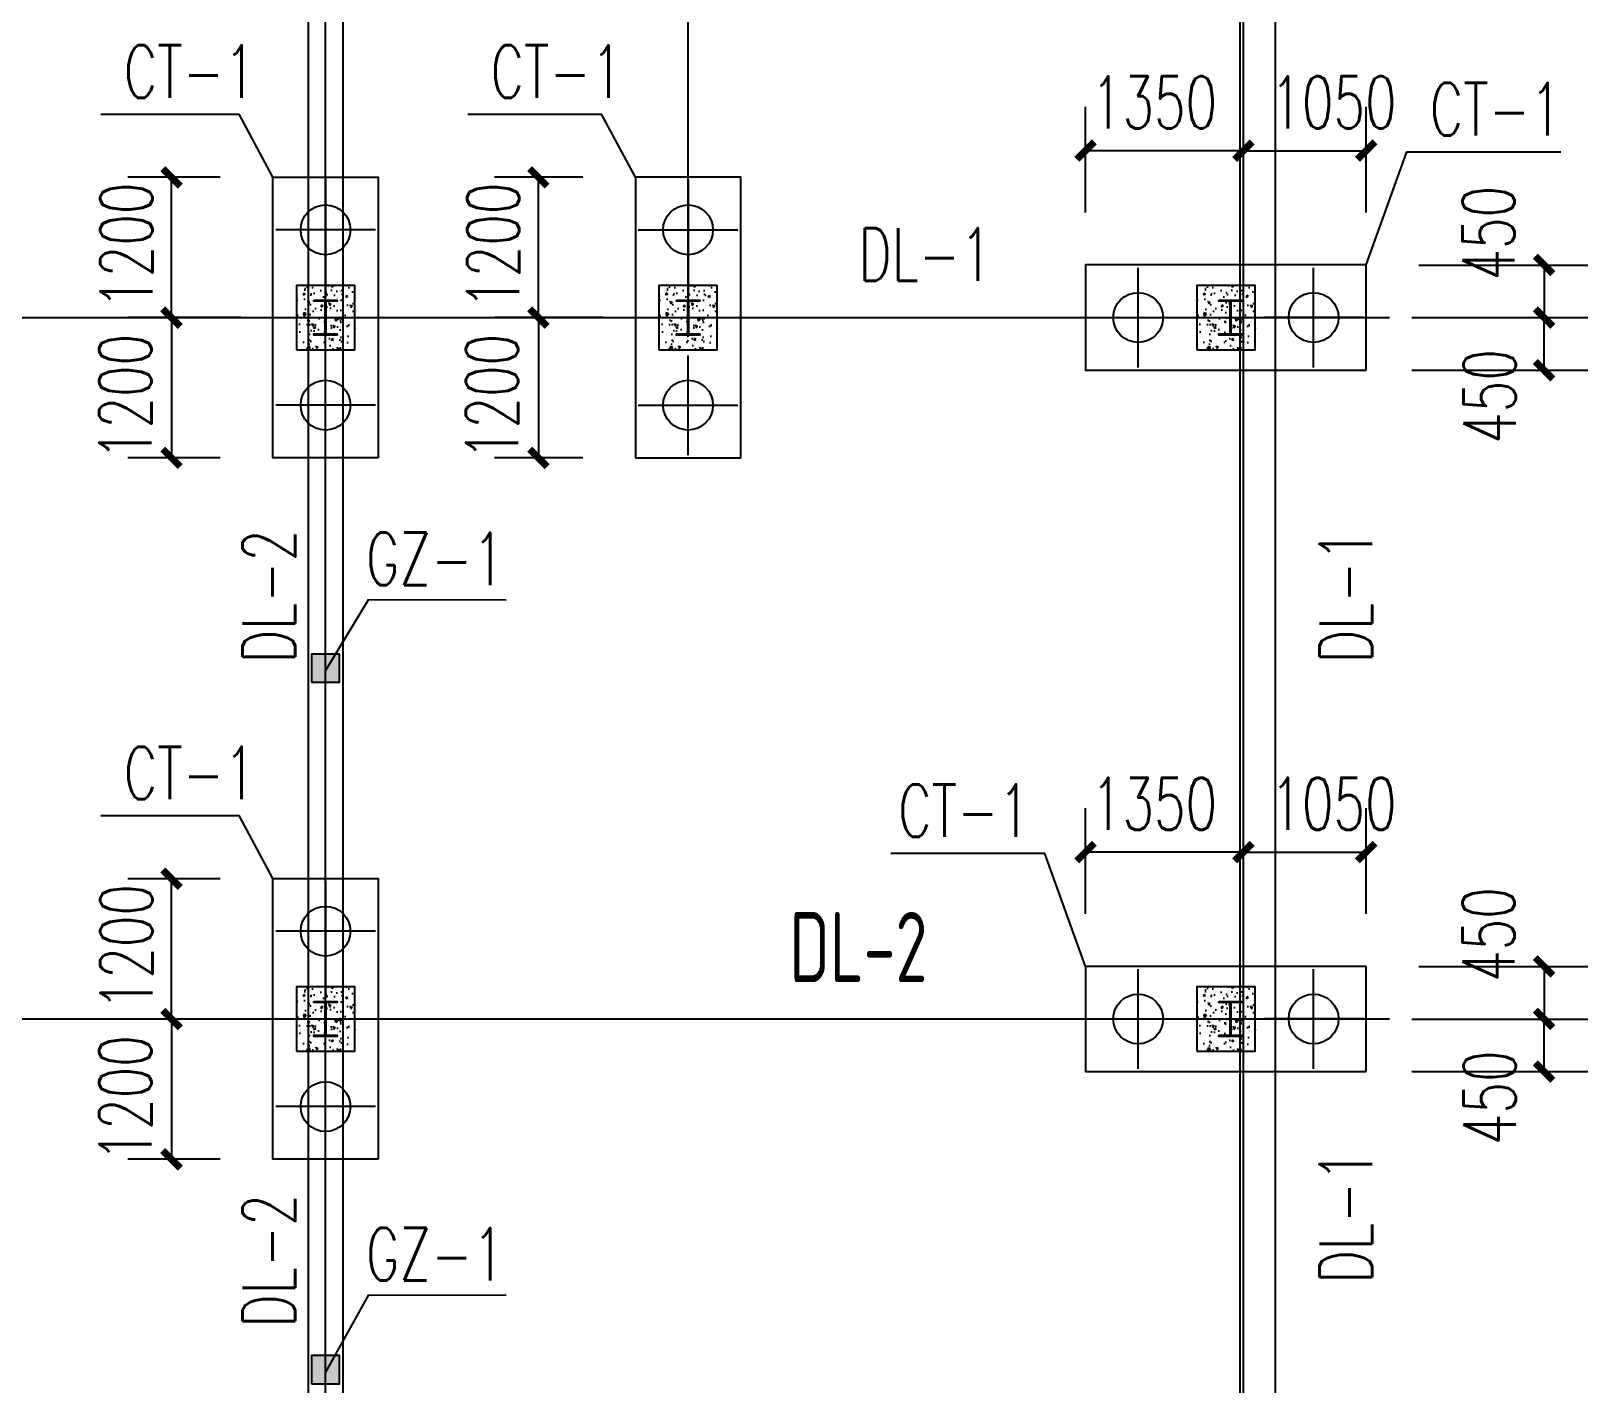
# Model space of a CAD drawing. Extents: x 180850 to 1400258, y 48356 to 327067.
# Drawn here: x 359660 to 372974, y 195061 to 206633 of the extents above; entities that cross this region are included whole.
import ezdxf

# ---------------------------------------------------------------- set-up
doc = ezdxf.new("R2010")
doc.units = 0
doc.header["$LTSCALE"] = 1000
for name, color, linetype in [('AXIS', 3, 'Continuous'), ('DIM_LEAD', 3, 'Continuous'), ('DOTE', 1, 'Continuous'), ('GZ', 50, 'Continuous'), ('NUM', 7, 'Continuous'), ('PUB_HATCH', 8, 'Continuous'), ('YCX', 90, 'Continuous'), ('承台', 2, 'Continuous'), ('桩', 201, 'Continuous')]:
    doc.layers.add(name, color=color, linetype=linetype)
doc.styles.add('_TCH_DIM_T3', font='SIMPLEX', dxfattribs={"width": 0.705882, "bigfont": 'GBCBIG'})
doc.styles.add('TSSD_Norm', font='tssdeng.shx', dxfattribs={"bigfont": 'hztxt.shx'})
doc.dimstyles.new('TCH_150_1', dxfattribs={"dimtxt": 446.25, "dimasz": 150, "dimexe": 375, "dimexo": 450, "dimgap": 189.375, "dimtad": 1, "dimdec": 0, "dimzin": 0, "dimdsep": 46, "dimtxsty": '_TCH_DIM_T3', "dimblk": 'ARCHTICK', "dimcen": 0.09, "dimclrd": 256, "dimclre": 256, "dimclrt": 7, "dimazin": 2, "dimtfac": 1, "dimtdec": 0, "dimtix": 1, "dimtmove": 2, "dimatfit": 3, "dimfxl": 1, "dimtolj": 1, "dimtzin": 0, "dimarcsym": 0})

# ---------------------------------------------------------------- blocks, each defined once
blk = doc.blocks.new('A$C33B20A31')
at = {"layer": 'GZ'}
for points in [[(41550, 29900), (41750, 29900), (41750, 29890), (41657, 29890), (41653, 29885), (41653, 29615), (41657, 29610), (41750, 29610), (41750, 29600), (41550, 29600), (41550, 29610), (41643, 29610), (41647, 29615), (41647, 29885), (41643, 29890), (41550, 29890), (41550, 29900)], [(44650, 29900), (44850, 29900), (44850, 29890), (44757, 29890), (44753, 29885), (44753, 29615), (44757, 29610), (44850, 29610), (44850, 29600), (44650, 29600), (44650, 29610), (44743, 29610), (44747, 29615), (44747, 29885), (44743, 29890), (44650, 29890), (44650, 29900)], [(49290, 29900), (49490, 29900), (49490, 29890), (49397, 29890), (49393, 29885), (49393, 29615), (49397, 29610), (49490, 29610), (49490, 29600), (49290, 29600), (49290, 29610), (49383, 29610), (49387, 29615), (49387, 29885), (49383, 29890), (49290, 29890), (49290, 29900)], [(41550, 23900), (41750, 23900), (41750, 23890), (41657, 23890), (41653, 23885), (41653, 23615), (41657, 23610), (41750, 23610), (41750, 23600), (41550, 23600), (41550, 23610), (41643, 23610), (41647, 23615), (41647, 23885), (41643, 23890), (41550, 23890), (41550, 23900)], [(49290, 23900), (49490, 23900), (49490, 23890), (49397, 23890), (49393, 23885), (49393, 23615), (49397, 23610), (49490, 23610), (49490, 23600), (49290, 23600), (49290, 23610), (49383, 23610), (49387, 23615), (49387, 23885), (49383, 23890), (49290, 23890), (49290, 23900)]]:
    blk.add_lwpolyline(points, close=True, dxfattribs=at)
blk = doc.blocks.new('_ArchTick')
at = {"color": 0, "linetype": 'ByBlock', "const_width": 0.4}
blk.add_lwpolyline([(-0.5, -0.5), (0.5, 0.5)], dxfattribs=at)
blk = doc.blocks.new('*D1059')
at = {"layer": 'AXIS', "linetype": 'ByBlock', "lineweight": -2, "transparency": 16777216}
for p, q in [((371528, 198632), (372974, 198632)), ((372599, 198632), (372599, 198182)), ((371528, 198182), (372974, 198182))]:
    blk.add_line(p, q, dxfattribs=at)
at = {"layer": 'Defpoints', "color": 0, "linetype": 'ByBlock', "transparency": 16777216}
for p in [(371078, 198632), (371078, 198182), (372599, 198182)]:
    blk.add_point(p, dxfattribs=at)
at = {"layer": 'AXIS', "linetype": 'ByBlock', "lineweight": -2, "transparency": 16777216, "xscale": 150, "yscale": 150, "zscale": 150}
for p, rotation in [((372599, 198632), 90), ((372599, 198182), 270)]:
    blk.add_blockref('_ArchTick', p, dxfattribs=dict(at, rotation=rotation))
at = {"layer": 'AXIS', "color": 7, "linetype": 'ByBlock', "transparency": 16777216, "insert": (372124, 198904), "char_height": 446.2, "attachment_point": 5, "rotation": 90, "style": '_TCH_DIM_T3'}
blk.add_mtext('\\A1;450', dxfattribs=at)
blk = doc.blocks.new('*D1060')
at = {"layer": 'AXIS', "linetype": 'ByBlock', "lineweight": -2, "transparency": 16777216}
for p, q in [((370028, 199082), (370028, 199985)), ((371078, 199082), (371078, 199985)), ((370028, 199610), (371078, 199610))]:
    blk.add_line(p, q, dxfattribs=at)
at = {"layer": 'Defpoints', "color": 0, "linetype": 'ByBlock', "transparency": 16777216}
for p in [(371078, 199610), (370028, 198632), (371078, 198632)]:
    blk.add_point(p, dxfattribs=at)
at = {"layer": 'AXIS', "linetype": 'ByBlock', "lineweight": -2, "transparency": 16777216, "xscale": 150, "yscale": 150, "zscale": 150, "rotation": 180}
blk.add_blockref('_ArchTick', (370028, 199610), dxfattribs=at)
at = {"layer": 'AXIS', "linetype": 'ByBlock', "lineweight": -2, "transparency": 16777216, "xscale": 150, "yscale": 150, "zscale": 150}
blk.add_blockref('_ArchTick', (371078, 199610), dxfattribs=at)
at = {"layer": 'AXIS', "color": 7, "linetype": 'ByBlock', "transparency": 16777216, "insert": (370798, 200023), "char_height": 446.2, "attachment_point": 5, "style": '_TCH_DIM_T3'}
blk.add_mtext('\\A1;1050', dxfattribs=at)
blk = doc.blocks.new('*D1061')
at = {"layer": 'AXIS', "linetype": 'ByBlock', "lineweight": -2, "transparency": 16777216}
for p, q in [((368678, 199082), (368678, 199985)), ((370028, 199082), (370028, 199985)), ((370028, 199610), (368678, 199610))]:
    blk.add_line(p, q, dxfattribs=at)
at = {"layer": 'Defpoints', "color": 0, "linetype": 'ByBlock', "transparency": 16777216}
for p in [(368678, 199610), (368678, 198632), (370028, 198632)]:
    blk.add_point(p, dxfattribs=at)
at = {"layer": 'AXIS', "linetype": 'ByBlock', "lineweight": -2, "transparency": 16777216, "xscale": 150, "yscale": 150, "zscale": 150, "rotation": 180}
blk.add_blockref('_ArchTick', (368678, 199610), dxfattribs=at)
at = {"layer": 'AXIS', "linetype": 'ByBlock', "lineweight": -2, "transparency": 16777216, "xscale": 150, "yscale": 150, "zscale": 150}
blk.add_blockref('_ArchTick', (370028, 199610), dxfattribs=at)
at = {"layer": 'AXIS', "color": 7, "linetype": 'ByBlock', "transparency": 16777216, "insert": (369263, 200023), "char_height": 446.2, "attachment_point": 5, "style": '_TCH_DIM_T3'}
blk.add_mtext('\\A1;1350', dxfattribs=at)
blk = doc.blocks.new('*D1062')
at = {"layer": 'AXIS', "linetype": 'ByBlock', "lineweight": -2, "transparency": 16777216}
for p, q in [((371467, 198182), (372974, 198182)), ((372599, 197732), (372599, 198182)), ((371467, 197732), (372974, 197732))]:
    blk.add_line(p, q, dxfattribs=at)
at = {"layer": 'Defpoints', "color": 0, "linetype": 'ByBlock', "transparency": 16777216}
for p in [(371017, 198182), (372599, 198182), (371017, 197732)]:
    blk.add_point(p, dxfattribs=at)
at = {"layer": 'AXIS', "linetype": 'ByBlock', "lineweight": -2, "transparency": 16777216, "xscale": 150, "yscale": 150, "zscale": 150}
for p, rotation in [((372599, 198182), 90), ((372599, 197732), 270)]:
    blk.add_blockref('_ArchTick', p, dxfattribs=dict(at, rotation=rotation))
at = {"layer": 'AXIS', "color": 7, "linetype": 'ByBlock', "transparency": 16777216, "insert": (372134, 197508), "char_height": 446.2, "attachment_point": 5, "rotation": 90, "style": '_TCH_DIM_T3'}
blk.add_mtext('\\A1;450', dxfattribs=at)
blk = doc.blocks.new('*D1063')
at = {"layer": 'AXIS', "linetype": 'ByBlock', "lineweight": -2, "transparency": 16777216}
for p, q in [((371528, 204632), (372974, 204632)), ((372599, 204632), (372599, 204182)), ((371528, 204182), (372974, 204182))]:
    blk.add_line(p, q, dxfattribs=at)
at = {"layer": 'Defpoints', "color": 0, "linetype": 'ByBlock', "transparency": 16777216}
for p in [(371078, 204632), (371078, 204182), (372599, 204182)]:
    blk.add_point(p, dxfattribs=at)
at = {"layer": 'AXIS', "linetype": 'ByBlock', "lineweight": -2, "transparency": 16777216, "xscale": 150, "yscale": 150, "zscale": 150}
for p, rotation in [((372599, 204632), 90), ((372599, 204182), 270)]:
    blk.add_blockref('_ArchTick', p, dxfattribs=dict(at, rotation=rotation))
at = {"layer": 'AXIS', "color": 7, "linetype": 'ByBlock', "transparency": 16777216, "insert": (372124, 204904), "char_height": 446.2, "attachment_point": 5, "rotation": 90, "style": '_TCH_DIM_T3'}
blk.add_mtext('\\A1;450', dxfattribs=at)
blk = doc.blocks.new('*D1064')
at = {"layer": 'AXIS', "linetype": 'ByBlock', "lineweight": -2, "transparency": 16777216}
for p, q in [((370028, 205082), (370028, 205985)), ((371078, 205082), (371078, 205985)), ((370028, 205610), (371078, 205610))]:
    blk.add_line(p, q, dxfattribs=at)
at = {"layer": 'Defpoints', "color": 0, "linetype": 'ByBlock', "transparency": 16777216}
for p in [(371078, 205610), (370028, 204632), (371078, 204632)]:
    blk.add_point(p, dxfattribs=at)
at = {"layer": 'AXIS', "linetype": 'ByBlock', "lineweight": -2, "transparency": 16777216, "xscale": 150, "yscale": 150, "zscale": 150, "rotation": 180}
blk.add_blockref('_ArchTick', (370028, 205610), dxfattribs=at)
at = {"layer": 'AXIS', "linetype": 'ByBlock', "lineweight": -2, "transparency": 16777216, "xscale": 150, "yscale": 150, "zscale": 150}
blk.add_blockref('_ArchTick', (371078, 205610), dxfattribs=at)
at = {"layer": 'AXIS', "color": 7, "linetype": 'ByBlock', "transparency": 16777216, "insert": (370798, 206023), "char_height": 446.2, "attachment_point": 5, "style": '_TCH_DIM_T3'}
blk.add_mtext('\\A1;1050', dxfattribs=at)
blk = doc.blocks.new('*D1065')
at = {"layer": 'AXIS', "linetype": 'ByBlock', "lineweight": -2, "transparency": 16777216}
for p, q in [((368678, 205082), (368678, 205985)), ((370028, 205082), (370028, 205985)), ((370028, 205610), (368678, 205610))]:
    blk.add_line(p, q, dxfattribs=at)
at = {"layer": 'Defpoints', "color": 0, "linetype": 'ByBlock', "transparency": 16777216}
for p in [(368678, 205610), (368678, 204632), (370028, 204632)]:
    blk.add_point(p, dxfattribs=at)
at = {"layer": 'AXIS', "linetype": 'ByBlock', "lineweight": -2, "transparency": 16777216, "xscale": 150, "yscale": 150, "zscale": 150, "rotation": 180}
blk.add_blockref('_ArchTick', (368678, 205610), dxfattribs=at)
at = {"layer": 'AXIS', "linetype": 'ByBlock', "lineweight": -2, "transparency": 16777216, "xscale": 150, "yscale": 150, "zscale": 150}
blk.add_blockref('_ArchTick', (370028, 205610), dxfattribs=at)
at = {"layer": 'AXIS', "color": 7, "linetype": 'ByBlock', "transparency": 16777216, "insert": (369263, 206023), "char_height": 446.2, "attachment_point": 5, "style": '_TCH_DIM_T3'}
blk.add_mtext('\\A1;1350', dxfattribs=at)
blk = doc.blocks.new('*D1066')
at = {"layer": 'AXIS', "linetype": 'ByBlock', "lineweight": -2, "transparency": 16777216}
for p, q in [((371467, 204182), (372974, 204182)), ((372599, 203732), (372599, 204182)), ((371467, 203732), (372974, 203732))]:
    blk.add_line(p, q, dxfattribs=at)
at = {"layer": 'Defpoints', "color": 0, "linetype": 'ByBlock', "transparency": 16777216}
for p in [(371017, 204182), (372599, 204182), (371017, 203732)]:
    blk.add_point(p, dxfattribs=at)
at = {"layer": 'AXIS', "linetype": 'ByBlock', "lineweight": -2, "transparency": 16777216, "xscale": 150, "yscale": 150, "zscale": 150}
for p, rotation in [((372599, 204182), 90), ((372599, 203732), 270)]:
    blk.add_blockref('_ArchTick', p, dxfattribs=dict(at, rotation=rotation))
at = {"layer": 'AXIS', "color": 7, "linetype": 'ByBlock', "transparency": 16777216, "insert": (372134, 203508), "char_height": 446.2, "attachment_point": 5, "rotation": 90, "style": '_TCH_DIM_T3'}
blk.add_mtext('\\A1;450', dxfattribs=at)
blk = doc.blocks.new('*D1087')
at = {"layer": 'AXIS', "linetype": 'ByBlock', "lineweight": -2, "transparency": 16777216}
for p, q in [((361453, 204182), (360486, 204182)), ((360861, 204182), (360861, 202982)), ((361278, 202982), (360486, 202982))]:
    blk.add_line(p, q, dxfattribs=at)
at = {"layer": 'Defpoints', "color": 0, "linetype": 'ByBlock', "transparency": 16777216}
for p in [(361903, 204182), (360861, 202982), (361728, 202982)]:
    blk.add_point(p, dxfattribs=at)
at = {"layer": 'AXIS', "linetype": 'ByBlock', "lineweight": -2, "transparency": 16777216, "xscale": 150, "yscale": 150, "zscale": 150}
for p, rotation in [((360861, 204182), 90), ((360861, 202982), 270)]:
    blk.add_blockref('_ArchTick', p, dxfattribs=dict(at, rotation=rotation))
at = {"layer": 'AXIS', "color": 7, "linetype": 'ByBlock', "transparency": 16777216, "insert": (360465, 203503), "char_height": 446.2, "attachment_point": 5, "rotation": 90, "style": '_TCH_DIM_T3'}
blk.add_mtext('\\A1;1200', dxfattribs=at)
blk = doc.blocks.new('*D1088')
at = {"layer": 'AXIS', "linetype": 'ByBlock', "lineweight": -2, "transparency": 16777216}
for p, q in [((361278, 205382), (360486, 205382)), ((360861, 204182), (360861, 205382)), ((361453, 204182), (360486, 204182))]:
    blk.add_line(p, q, dxfattribs=at)
at = {"layer": 'Defpoints', "color": 0, "linetype": 'ByBlock', "transparency": 16777216}
for p in [(360861, 205382), (361728, 205382), (361903, 204182)]:
    blk.add_point(p, dxfattribs=at)
at = {"layer": 'AXIS', "linetype": 'ByBlock', "lineweight": -2, "transparency": 16777216, "xscale": 150, "yscale": 150, "zscale": 150}
for p, rotation in [((360861, 205382), 90), ((360861, 204182), 270)]:
    blk.add_blockref('_ArchTick', p, dxfattribs=dict(at, rotation=rotation))
at = {"layer": 'AXIS', "color": 7, "linetype": 'ByBlock', "transparency": 16777216, "insert": (360474, 204797), "char_height": 446.2, "attachment_point": 5, "rotation": 90, "style": '_TCH_DIM_T3'}
blk.add_mtext('\\A1;1200', dxfattribs=at)
blk = doc.blocks.new('*D1089')
at = {"layer": 'AXIS', "linetype": 'ByBlock', "lineweight": -2, "transparency": 16777216}
for p, q in [((364553, 204182), (363623, 204182)), ((363998, 204182), (363998, 202982)), ((364378, 202982), (363623, 202982))]:
    blk.add_line(p, q, dxfattribs=at)
at = {"layer": 'Defpoints', "color": 0, "linetype": 'ByBlock', "transparency": 16777216}
for p in [(365003, 204182), (363998, 202982), (364828, 202982)]:
    blk.add_point(p, dxfattribs=at)
at = {"layer": 'AXIS', "linetype": 'ByBlock', "lineweight": -2, "transparency": 16777216, "xscale": 150, "yscale": 150, "zscale": 150}
for p, rotation in [((363998, 204182), 90), ((363998, 202982), 270)]:
    blk.add_blockref('_ArchTick', p, dxfattribs=dict(at, rotation=rotation))
at = {"layer": 'AXIS', "color": 7, "linetype": 'ByBlock', "transparency": 16777216, "insert": (363602, 203503), "char_height": 446.2, "attachment_point": 5, "rotation": 90, "style": '_TCH_DIM_T3'}
blk.add_mtext('\\A1;1200', dxfattribs=at)
blk = doc.blocks.new('*D1090')
at = {"layer": 'AXIS', "linetype": 'ByBlock', "lineweight": -2, "transparency": 16777216}
for p, q in [((364378, 205382), (363623, 205382)), ((363998, 204182), (363998, 205382)), ((364553, 204182), (363623, 204182))]:
    blk.add_line(p, q, dxfattribs=at)
at = {"layer": 'Defpoints', "color": 0, "linetype": 'ByBlock', "transparency": 16777216}
for p in [(363998, 205382), (364828, 205382), (365003, 204182)]:
    blk.add_point(p, dxfattribs=at)
at = {"layer": 'AXIS', "linetype": 'ByBlock', "lineweight": -2, "transparency": 16777216, "xscale": 150, "yscale": 150, "zscale": 150}
for p, rotation in [((363998, 205382), 90), ((363998, 204182), 270)]:
    blk.add_blockref('_ArchTick', p, dxfattribs=dict(at, rotation=rotation))
at = {"layer": 'AXIS', "color": 7, "linetype": 'ByBlock', "transparency": 16777216, "insert": (363611, 204797), "char_height": 446.2, "attachment_point": 5, "rotation": 90, "style": '_TCH_DIM_T3'}
blk.add_mtext('\\A1;1200', dxfattribs=at)
blk = doc.blocks.new('*D1103')
at = {"layer": 'AXIS', "linetype": 'ByBlock', "lineweight": -2, "transparency": 16777216}
for p, q in [((361453, 198182), (360486, 198182)), ((360861, 198182), (360861, 196982)), ((361278, 196982), (360486, 196982))]:
    blk.add_line(p, q, dxfattribs=at)
at = {"layer": 'Defpoints', "color": 0, "linetype": 'ByBlock', "transparency": 16777216}
for p in [(361903, 198182), (360861, 196982), (361728, 196982)]:
    blk.add_point(p, dxfattribs=at)
at = {"layer": 'AXIS', "linetype": 'ByBlock', "lineweight": -2, "transparency": 16777216, "xscale": 150, "yscale": 150, "zscale": 150}
for p, rotation in [((360861, 198182), 90), ((360861, 196982), 270)]:
    blk.add_blockref('_ArchTick', p, dxfattribs=dict(at, rotation=rotation))
at = {"layer": 'AXIS', "color": 7, "linetype": 'ByBlock', "transparency": 16777216, "insert": (360465, 197503), "char_height": 446.2, "attachment_point": 5, "rotation": 90, "style": '_TCH_DIM_T3'}
blk.add_mtext('\\A1;1200', dxfattribs=at)
blk = doc.blocks.new('*D1104')
at = {"layer": 'AXIS', "linetype": 'ByBlock', "lineweight": -2, "transparency": 16777216}
for p, q in [((361278, 199382), (360486, 199382)), ((360861, 198182), (360861, 199382)), ((361453, 198182), (360486, 198182))]:
    blk.add_line(p, q, dxfattribs=at)
at = {"layer": 'Defpoints', "color": 0, "linetype": 'ByBlock', "transparency": 16777216}
for p in [(360861, 199382), (361728, 199382), (361903, 198182)]:
    blk.add_point(p, dxfattribs=at)
at = {"layer": 'AXIS', "linetype": 'ByBlock', "lineweight": -2, "transparency": 16777216, "xscale": 150, "yscale": 150, "zscale": 150}
for p, rotation in [((360861, 199382), 90), ((360861, 198182), 270)]:
    blk.add_blockref('_ArchTick', p, dxfattribs=dict(at, rotation=rotation))
at = {"layer": 'AXIS', "color": 7, "linetype": 'ByBlock', "transparency": 16777216, "insert": (360474, 198797), "char_height": 446.2, "attachment_point": 5, "rotation": 90, "style": '_TCH_DIM_T3'}
blk.add_mtext('\\A1;1200', dxfattribs=at)

msp = doc.modelspace()

# ---------------------------------------------------------------- hatches: boundary and pattern name
h = msp.add_hatch(color=256)
h.dxf.hatch_style = 1
h.paths.add_polyline_path([(362298.16, 201302.35), (362058.16, 201302.35), (362058.16, 201062.35), (362298.16, 201062.35)])
h = msp.add_hatch(color=256)
h.dxf.hatch_style = 1
h.paths.add_polyline_path([(362298.16, 195302.35), (362058.16, 195302.35), (362058.16, 195062.35), (362298.16, 195062.35)])
at = {"layer": 'PUB_HATCH', "linetype": 'ByBlock', "ltscale": 0.1}
h = msp.add_hatch(dxfattribs=at)
h.set_pattern_fill('AR-CONC', color=8, scale=100, angle=180)
h.set_pattern_definition([(230, (2303257.47, 930171.05), (-182.184669, 15.939086), [19.05, -209.55]), (175, (2303257.47, 930171.05), (35.242826, -191.056643), [15.24, -167.64]), (280.451, (2303242.29, 930172.37), (-146.942502, -175.116688), [16.19, -178.09]), (226.1842, (2303257.47, 930120.25), (-271.07904, 42.042328), [28.575, -314.325]), (276.6356, (2303234.88, 930123.75), (-237.404234, -247.425556), [24.285, -267.135]), (171.184, (2303257.47, 930120.25), (-237.404606, -247.425118), [22.86, -251.46]), (201, (2303232.07, 930132.95), (-151.61488, 102.265519), [19.05, -209.55]), (146, (2303232.07, 930132.95), (-61.802028, -184.187966), [15.24, -167.64]), (251.4514, (2303219.43, 930141.47), (-213.416491, -81.922858), [16.19, -178.09]), (217.5, (2303257.47, 930171.046), (-3.0886033, -84.5550389), [0, -165.608, 0, -170.18, 0, -168.275]), (187.5, (2303257.47, 930171.05), (-66.8196625, -100.180575), [0, -97.028, 0, -161.798, 0, -64.135]), (147.5, (2303314.11, 930171.046), (-135.5905952, 5.728744), [0, -63.5, 0, -198.12, 0, -262.89]), (137.5, (2303339.51, 930171.05), (-148.1291814, -25.426491), [0, -82.55, 0, -131.572, 0, -186.69])])
h.paths.add_polyline_path([(361928.29, 204457.33), (362428.29, 204457.33), (362428.29, 203907.33), (361928.29, 203907.33)])
h = msp.add_hatch(dxfattribs=at)
h.set_pattern_fill('AR-CONC', color=8, scale=100, angle=180)
h.set_pattern_definition([(230, (2306357.47, 930171.05), (-182.184669, 15.939086), [19.05, -209.55]), (175, (2306357.47, 930171.05), (35.242826, -191.056643), [15.24, -167.64]), (280.451, (2306342.29, 930172.37), (-146.942502, -175.116688), [16.19, -178.09]), (226.1842, (2306357.47, 930120.25), (-271.07904, 42.042328), [28.575, -314.325]), (276.6356, (2306334.88, 930123.75), (-237.404234, -247.425556), [24.285, -267.135]), (171.184, (2306357.47, 930120.25), (-237.404606, -247.425118), [22.86, -251.46]), (201, (2306332.07, 930132.95), (-151.61488, 102.265519), [19.05, -209.55]), (146, (2306332.07, 930132.95), (-61.802028, -184.187966), [15.24, -167.64]), (251.4514, (2306319.44, 930141.47), (-213.416491, -81.922858), [16.19, -178.09]), (217.5, (2306357.47, 930171.046), (-3.0886033, -84.5550389), [0, -165.608, 0, -170.18, 0, -168.275]), (187.5, (2306357.47, 930171.05), (-66.8196625, -100.180575), [0, -97.028, 0, -161.798, 0, -64.135]), (147.5, (2306414.11, 930171.046), (-135.5905952, 5.728744), [0, -63.5, 0, -198.12, 0, -262.89]), (137.5, (2306439.51, 930171.05), (-148.1291814, -25.426491), [0, -82.55, 0, -131.572, 0, -186.69])])
h.paths.add_polyline_path([(365028.29, 204457.33), (365528.29, 204457.33), (365528.29, 203907.33), (365028.29, 203907.33)])
h = msp.add_hatch(dxfattribs=at)
h.set_pattern_fill('AR-CONC', color=8, scale=100, angle=180)
h.set_pattern_definition([(230, (2310957.34, 930171.05), (-182.184669, 15.939086), [19.05, -209.55]), (175, (2310957.34, 930171.05), (35.242826, -191.056643), [15.24, -167.64]), (280.451, (2310942.16, 930172.37), (-146.942502, -175.116688), [16.19, -178.09]), (226.1842, (2310957.34, 930120.25), (-271.07904, 42.042328), [28.575, -314.325]), (276.6356, (2310934.75, 930123.75), (-237.404234, -247.425556), [24.285, -267.135]), (171.184, (2310957.34, 930120.25), (-237.404606, -247.425118), [22.86, -251.46]), (201, (2310931.94, 930132.95), (-151.61488, 102.265519), [19.05, -209.55]), (146, (2310931.94, 930132.95), (-61.802028, -184.187966), [15.24, -167.64]), (251.4514, (2310919.3, 930141.47), (-213.416491, -81.922858), [16.19, -178.09]), (217.5, (2310957.34, 930171.046), (-3.0886033, -84.5550389), [0, -165.608, 0, -170.18, 0, -168.275]), (187.5, (2310957.34, 930171.05), (-66.8196625, -100.180575), [0, -97.028, 0, -161.798, 0, -64.135]), (147.5, (2311013.98, 930171.046), (-135.5905952, 5.728744), [0, -63.5, 0, -198.12, 0, -262.89]), (137.5, (2311039.38, 930171.05), (-148.1291814, -25.426491), [0, -82.55, 0, -131.572, 0, -186.69])])
h.paths.add_polyline_path([(369628.16, 204457.33), (370128.16, 204457.33), (370128.16, 203907.33), (369628.16, 203907.33)])
h = msp.add_hatch(dxfattribs=at)
h.set_pattern_fill('AR-CONC', color=8, scale=100, angle=180)
h.set_pattern_definition([(230, (2303257.47, 924171.05), (-182.184669, 15.939086), [19.05, -209.55]), (175, (2303257.47, 924171.05), (35.242826, -191.056643), [15.24, -167.64]), (280.451, (2303242.29, 924172.37), (-146.942502, -175.116688), [16.19, -178.09]), (226.1842, (2303257.47, 924120.25), (-271.07904, 42.042328), [28.575, -314.325]), (276.6356, (2303234.88, 924123.75), (-237.404234, -247.425556), [24.285, -267.135]), (171.184, (2303257.47, 924120.25), (-237.404606, -247.425118), [22.86, -251.46]), (201, (2303232.07, 924132.95), (-151.61488, 102.265519), [19.05, -209.55]), (146, (2303232.07, 924132.95), (-61.802028, -184.187966), [15.24, -167.64]), (251.4514, (2303219.43, 924141.47), (-213.416491, -81.922858), [16.19, -178.09]), (217.5, (2303257.47, 924171.046), (-3.0886033, -84.5550389), [0, -165.608, 0, -170.18, 0, -168.275]), (187.5, (2303257.47, 924171.05), (-66.8196625, -100.180575), [0, -97.028, 0, -161.798, 0, -64.135]), (147.5, (2303314.11, 924171.046), (-135.5905952, 5.728744), [0, -63.5, 0, -198.12, 0, -262.89]), (137.5, (2303339.51, 924171.05), (-148.1291814, -25.426491), [0, -82.55, 0, -131.572, 0, -186.69])])
h.paths.add_polyline_path([(361928.29, 198457.33), (362428.29, 198457.33), (362428.29, 197907.33), (361928.29, 197907.33)])
h = msp.add_hatch(dxfattribs=at)
h.set_pattern_fill('AR-CONC', color=8, scale=100, angle=180)
h.set_pattern_definition([(230, (2310957.34, 924171.05), (-182.184669, 15.939086), [19.05, -209.55]), (175, (2310957.34, 924171.05), (35.242826, -191.056643), [15.24, -167.64]), (280.451, (2310942.16, 924172.37), (-146.942502, -175.116688), [16.19, -178.09]), (226.1842, (2310957.34, 924120.25), (-271.07904, 42.042328), [28.575, -314.325]), (276.6356, (2310934.75, 924123.75), (-237.404234, -247.425556), [24.285, -267.135]), (171.184, (2310957.34, 924120.25), (-237.404606, -247.425118), [22.86, -251.46]), (201, (2310931.94, 924132.95), (-151.61488, 102.265519), [19.05, -209.55]), (146, (2310931.94, 924132.95), (-61.802028, -184.187966), [15.24, -167.64]), (251.4514, (2310919.3, 924141.47), (-213.416491, -81.922858), [16.19, -178.09]), (217.5, (2310957.34, 924171.046), (-3.0886033, -84.5550389), [0, -165.608, 0, -170.18, 0, -168.275]), (187.5, (2310957.34, 924171.05), (-66.8196625, -100.180575), [0, -97.028, 0, -161.798, 0, -64.135]), (147.5, (2311013.98, 924171.046), (-135.5905952, 5.728744), [0, -63.5, 0, -198.12, 0, -262.89]), (137.5, (2311039.38, 924171.05), (-148.1291814, -25.426491), [0, -82.55, 0, -131.572, 0, -186.69])])
h.paths.add_polyline_path([(369628.16, 198457.33), (370128.16, 198457.33), (370128.16, 197907.33), (369628.16, 197907.33)])

# ---------------------------------------------------------------- linework, layer by layer
for points in [[(320258.16, 210202.35), (370298.16, 210202.35), (370298.16, 174162.35), (320258.16, 174162.35)], [(320558.16, 209902.35), (369998.16, 209902.35), (369998.16, 174462.35), (320558.16, 174462.35)], [(362028.16, 174982.18), (362328.16, 174982.18), (362328.16, 209902.35), (362028.16, 209902.35)], [(361928.29, 203907.33), (362428.29, 203907.33), (362428.29, 204457.33), (361928.29, 204457.33)], [(365028.29, 203907.33), (365528.29, 203907.33), (365528.29, 204457.33), (365028.29, 204457.33)], [(369628.16, 203907.33), (370128.16, 203907.33), (370128.16, 204457.33), (369628.16, 204457.33)], [(362058.16, 201062.35), (362298.16, 201062.35), (362298.16, 201302.35), (362058.16, 201302.35)], [(361928.29, 197907.33), (362428.29, 197907.33), (362428.29, 198457.33), (361928.29, 198457.33)], [(369628.16, 197907.33), (370128.16, 197907.33), (370128.16, 198457.33), (369628.16, 198457.33)], [(362058.16, 195062.35), (362298.16, 195062.35), (362298.16, 195302.35), (362058.16, 195302.35)]]:
    msp.add_lwpolyline(points, close=True)
at = {"layer": 'DIM_LEAD'}
for p, q in [((360256.67, 205921.62), (361438.01, 205921.62)), ((361728.14, 205382.48), (361438.01, 205921.62)), ((363393.51, 205921.62), (364538.06, 205921.62)), ((364828.19, 205382.48), (364538.06, 205921.62)), ((371078.03, 204632.35), (371426.07, 205599.02)), ((371426.07, 205599.02), (372742.3, 205599.02)), ((360256.67, 199921.62), (361438.01, 199921.62)), ((361728.14, 199382.48), (361438.01, 199921.62)), ((368330, 199599.02), (367013.77, 199599.02)), ((368678.03, 198632.35), (368330, 199599.02))]:
    msp.add_line(p, q, dxfattribs=at)
at = {"layer": 'DOTE'}
for p, q in [((362178.16, 173307.35), (362178.16, 211057.35)), ((370028.16, 173307.35), (370028.16, 211057.35)), ((365278.16, 204016.48), (365278.16, 209932.35)), ((319403.16, 204182.35), (371278.16, 204182.35)), ((319403.16, 198182.35), (371278.16, 198182.35))]:
    msp.add_line(p, q, dxfattribs=at)
at = {"layer": 'YCX'}
for p, q in [((362546.33, 201770.61), (362178.16, 201162.19)), ((362546.33, 201770.61), (363723.97, 201769.07)), ((362546.33, 195821.38), (362178.16, 195162.19)), ((362546.33, 195821.38), (363723.97, 195819.84))]:
    msp.add_line(p, q, dxfattribs=at)
at = {"layer": '承台'}
for points in [[(362628.14, 202982.48), (361728.14, 202982.48), (361728.14, 205382.48), (362628.14, 205382.48)], [(364828.19, 202982.48), (365728.19, 202982.48), (365728.19, 205382.48), (364828.19, 205382.48)], [(371078.03, 203732.35), (371078.03, 204632.35), (368678.03, 204632.35), (368678.03, 203732.35)], [(362628.14, 196982.48), (361728.14, 196982.48), (361728.14, 199382.48), (362628.14, 199382.48)], [(371078.03, 197732.35), (371078.03, 198632.35), (368678.03, 198632.35), (368678.03, 197732.35)]]:
    msp.add_lwpolyline(points, close=True, dxfattribs=at)
at = {"layer": '桩'}
for p, q in [((362178.16, 205358.48), (362178.16, 204356.48)), ((365278.16, 205358.48), (365278.16, 204356.48)), ((362604.16, 204932.48), (361752.16, 204932.48)), ((364852.16, 204932.48), (365704.16, 204932.48)), ((369128.03, 203756.33), (369128.03, 204608.33)), ((370628.03, 203756.33), (370628.03, 204608.33)), ((368702.03, 204182.33), (369704.03, 204182.33)), ((371054.03, 204182.33), (370202.03, 204182.33)), ((362178.16, 203006.48), (362178.16, 203858.48)), ((365278.16, 203006.48), (365278.16, 203858.48)), ((362604.16, 203432.48), (361752.16, 203432.48)), ((364852.16, 203432.48), (365704.16, 203432.48)), ((362178.16, 199358.48), (362178.16, 198356.48)), ((362604.16, 198932.48), (361752.16, 198932.48)), ((369128.03, 197756.33), (369128.03, 198608.33)), ((370628.03, 197756.33), (370628.03, 198608.33)), ((368702.03, 198182.33), (369704.03, 198182.33)), ((371054.03, 198182.33), (370202.03, 198182.33)), ((362178.16, 197006.48), (362178.16, 197858.48)), ((362604.16, 197432.48), (361752.16, 197432.48))]:
    msp.add_line(p, q, dxfattribs=at)
for centre in [(362178.16, 204932.48), (365278.16, 204932.48), (369128.03, 204182.33), (370628.03, 204182.33), (362178.16, 203432.48), (365278.16, 203432.48), (362178.16, 198932.48), (369128.03, 198182.33), (370628.03, 198182.33), (362178.16, 197432.48)]:
    msp.add_circle(centre, 213, dxfattribs=at)

# ---------------------------------------------------------------- block references
msp.add_blockref('A$C33B20A31', (320528.16, 174432.35))

# ---------------------------------------------------------------- texts
at = {"layer": 'NUM', "style": 'TSSD_Norm', "width": 0.7}
msp.add_text('DL-2', height=600, dxfattribs=at).set_placement((366145.37, 198497.79))
at = {"layer": 'YCX', "style": '_TCH_DIM_T3', "width": 0.705882}
for s, p in [('CT-1', (360452.44, 206061.61)), ('CT-1', (363589.27, 206061.61)), ('CT-1', (371621.83, 205739.01)), ('GZ-1', (362523.28, 201893.56)), ('CT-1', (360452.44, 200061.61)), ('CT-1', (367075.41, 199739.01)), ('GZ-1', (362523.28, 195944.33))]:
    msp.add_text(s, height=450, dxfattribs=at).set_placement(p)
at = {"layer": '承台', "color": 6, "style": '_TCH_DIM_T3', "width": 0.705882}
msp.add_text('DL-1', height=450, dxfattribs=at).set_placement((366734.48, 204497.79))
for s, p in [('DL-2', (361918.21, 201225.07)), ('DL-1', (371128.35, 201225.07)), ('DL-1', (371128.35, 195919.14)), ('DL-2', (361918.21, 195541.48))]:
    msp.add_text(s, height=450, rotation=90, dxfattribs=at).set_placement(p)

# ---------------------------------------------------------------- dimensions: what is measured, and where the dimension line sits
at = {"layer": 'AXIS', "linetype": 'ByBlock'}
for base, p1, p2, angle, picture, middle in [((368678.03, 205610.4), (370028.16, 204632.35), (368678.03, 204632.35), 180, '*D1065', (369263.28, 206022.9)), ((371078.03, 205610.4), (370028.16, 204632.35), (371078.03, 204632.35), 180, '*D1064', (370798.24, 206022.9)), ((360860.76, 205382.48), (361903.16, 204182.35), (361728.14, 205382.48), 90, '*D1088', (360474.49, 204797.23)), ((363997.59, 205382.48), (365003.21, 204182.35), (364828.19, 205382.48), 90, '*D1090', (363611.33, 204797.23)), ((372598.51, 204182.33), (371078.03, 204632.35), (371078.03, 204182.33), 90, '*D1063', (372124.12, 204904.09)), ((360860.76, 202982.48), (361903.16, 204182.35), (361728.14, 202982.48), 90, '*D1087', (360465.1, 203503.11)), ((363997.59, 202982.48), (365003.21, 204182.35), (364828.19, 202982.48), 90, '*D1089', (363601.94, 203503.11)), ((372598.51, 204182.35), (371016.67, 203732.35), (371016.67, 204182.35), 90, '*D1066', (372134.08, 203508.39)), ((368678.03, 199610.4), (370028.16, 198632.35), (368678.03, 198632.35), 180, '*D1061', (369263.28, 200022.9)), ((371078.03, 199610.4), (370028.16, 198632.35), (371078.03, 198632.35), 180, '*D1060', (370798.24, 200022.9)), ((360860.76, 199382.48), (361903.16, 198182.35), (361728.14, 199382.48), 90, '*D1104', (360474.49, 198797.23)), ((372598.51, 198182.33), (371078.03, 198632.35), (371078.03, 198182.33), 90, '*D1059', (372124.12, 198904.09)), ((360860.76, 196982.48), (361903.16, 198182.35), (361728.14, 196982.48), 90, '*D1103', (360465.1, 197503.11)), ((372598.51, 198182.35), (371016.67, 197732.35), (371016.67, 198182.35), 90, '*D1062', (372134.08, 197508.39))]:
    dim = msp.add_linear_dim(base=base, p1=p1, p2=p2, angle=angle, dimstyle='TCH_150_1', dxfattribs=at)
    dim.commit()
    dim.dimension.update_dxf_attribs({"geometry": picture, "text_midpoint": middle, "dimtype": 160})

doc.saveas('drawing.dxf')
